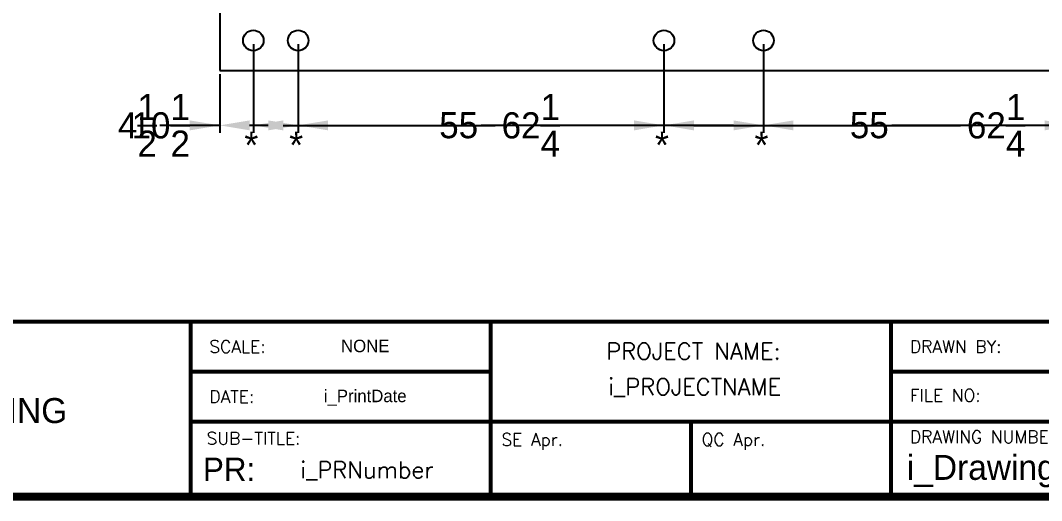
# Model space of a CAD drawing. Header units: inches. Extents: x 1687 to 2128, y 1222 to 1501.
# Drawn here: x 1912.9 to 2049.5, y 1228.3 to 1292.6 of the extents above; entities that cross this region are included whole.
import ezdxf
from ezdxf.enums import TextEntityAlignment as Align

# ---------------------------------------------------------------- set-up
doc = ezdxf.new("R2010")
doc.units = ezdxf.units.IN
doc.header["$MEASUREMENT"] = 0
doc.header["$PDSIZE"] = -1
doc.layers.add('WATANK', color=7, linetype='Continuous')
doc.layers.add('WNOTANK', color=7, linetype='Continuous')
doc.styles.add('SIMPLEX', font='SIMPLEX')
doc.dimstyles.new('General Dimension', dxfattribs={"dimtxt": 3.5, "dimasz": 4, "dimexe": 1, "dimexo": 0.5, "dimgap": 0.09, "dimtad": 0, "dimtih": 1, "dimtoh": 1, "dimdec": 3, "dimzin": 0, "dimdsep": 46, "dimlunit": 5, "dimtxsty": 'Standard', "dimcen": 0.09, "dimadec": 0, "dimazin": 0, "dimtfac": 1, "dimtdec": 3, "dimtofl": 0, "dimtmove": 0, "dimatfit": 3, "dimfxl": 1, "dimtolj": 1, "dimtzin": 0, "dimarcsym": 0})

# ---------------------------------------------------------------- blocks, each defined once
blk = doc.blocks.new('*D44')
at = {"layer": 'Defpoints', "color": 0, "linetype": 'Continuous'}
for p in [(1950.07, 1289.86), (1939.57, 1285.86), (1939.57, 1278.5)]:
    blk.add_point(p, dxfattribs=at)
at = {"layer": 'WATANK', "color": 0, "linetype": 'Continuous', "lineweight": -2}
for p, q in [((1950.07, 1289.36), (1950.07, 1277.5)), ((1939.57, 1285.36), (1939.57, 1277.5)), ((1939.57, 1278.5), (1935.57, 1278.5)), ((1946.07, 1278.5), (1943.57, 1278.5))]:
    blk.add_line(p, q, dxfattribs=at)
at = {"layer": 'WATANK', "color": 0, "linetype": 'Continuous'}
for points in [[(1943.57, 1279.16), (1943.57, 1277.83), (1939.57, 1278.5)], [(1946.07, 1279.16), (1946.07, 1277.83), (1950.07, 1278.5)]]:
    blk.add_solid(points, dxfattribs=at)
at = {"layer": 'WATANK', "color": 0, "linetype": 'Continuous', "insert": (1931.68, 1278.5), "char_height": 3.5, "attachment_point": 5}
blk.add_mtext('\\A1;10{\\H1x;\\S1/2;}', dxfattribs=at)
blk = doc.blocks.new('*D45')
at = {"layer": 'Defpoints', "color": 0, "linetype": 'Continuous'}
for p in [(1950.07, 1289.86), (2012.32, 1289.86), (2012.32, 1278.5)]:
    blk.add_point(p, dxfattribs=at)
at = {"layer": 'WATANK', "color": 0, "linetype": 'Continuous', "lineweight": -2}
for p, q in [((1950.07, 1289.36), (1950.07, 1277.5)), ((2012.32, 1289.36), (2012.32, 1277.5)), ((1954.07, 1278.5), (1976.44, 1278.5)), ((2008.32, 1278.5), (1985.95, 1278.5))]:
    blk.add_line(p, q, dxfattribs=at)
at = {"layer": 'WATANK', "color": 0, "linetype": 'Continuous'}
for points in [[(1954.07, 1279.16), (1954.07, 1277.83), (1950.07, 1278.5)], [(2008.32, 1279.16), (2008.32, 1277.83), (2012.32, 1278.5)]]:
    blk.add_solid(points, dxfattribs=at)
at = {"layer": 'WATANK', "color": 0, "linetype": 'Continuous', "insert": (1981.19, 1278.5), "char_height": 3.5, "attachment_point": 5}
blk.add_mtext('\\A1;62{\\H1x;\\S1/4;}', dxfattribs=at)
blk = doc.blocks.new('*D46')
at = {"layer": 'Defpoints', "color": 0, "linetype": 'Continuous'}
for p in [(2012.32, 1289.86), (2074.58, 1289.86), (2074.58, 1278.5)]:
    blk.add_point(p, dxfattribs=at)
at = {"layer": 'WATANK', "color": 0, "linetype": 'Continuous', "lineweight": -2}
for p, q in [((2012.32, 1289.36), (2012.32, 1277.5)), ((2074.58, 1289.36), (2074.58, 1277.5)), ((2016.32, 1278.5), (2038.7, 1278.5)), ((2070.58, 1278.5), (2048.21, 1278.5))]:
    blk.add_line(p, q, dxfattribs=at)
at = {"layer": 'WATANK', "color": 0, "linetype": 'Continuous'}
for points in [[(2016.32, 1279.16), (2016.32, 1277.83), (2012.32, 1278.5)], [(2070.58, 1279.16), (2070.58, 1277.83), (2074.58, 1278.5)]]:
    blk.add_solid(points, dxfattribs=at)
at = {"layer": 'WATANK', "color": 0, "linetype": 'Continuous', "insert": (2043.45, 1278.5), "char_height": 3.5, "attachment_point": 5}
blk.add_mtext('\\A1;62{\\H1x;\\S1/4;}', dxfattribs=at)
blk = doc.blocks.new('*D48')
at = {"layer": 'Defpoints', "color": 0, "linetype": 'Continuous'}
for p in [(1944.07, 1289.86), (1939.57, 1285.86), (1939.57, 1278.5)]:
    blk.add_point(p, dxfattribs=at)
at = {"layer": 'WNOTANK', "color": 0, "linetype": 'Continuous', "lineweight": -2}
for p, q in [((1944.07, 1289.36), (1944.07, 1277.5)), ((1939.57, 1285.36), (1939.57, 1277.5)), ((1935.57, 1278.5), (1931.57, 1278.5)), ((1948.07, 1278.5), (1952.07, 1278.5))]:
    blk.add_line(p, q, dxfattribs=at)
at = {"layer": 'WNOTANK', "color": 0, "linetype": 'Continuous'}
for points in [[(1935.57, 1279.16), (1935.57, 1277.83), (1939.57, 1278.5)], [(1948.07, 1279.16), (1948.07, 1277.83), (1944.07, 1278.5)]]:
    blk.add_solid(points, dxfattribs=at)
at = {"layer": 'WNOTANK', "color": 0, "linetype": 'Continuous', "insert": (1928.56, 1278.5), "char_height": 3.5, "attachment_point": 5}
blk.add_mtext('\\A1;4{\\H1x;\\S1/2;}', dxfattribs=at)
blk = doc.blocks.new('*D49')
at = {"layer": 'Defpoints', "color": 0, "linetype": 'Continuous'}
for p in [(1944.07, 1289.86), (1999.01, 1289.86), (1999.01, 1278.5)]:
    blk.add_point(p, dxfattribs=at)
at = {"layer": 'WNOTANK', "color": 0, "linetype": 'Continuous', "lineweight": -2}
for p, q in [((1944.07, 1289.36), (1944.07, 1277.5)), ((1999.01, 1289.36), (1999.01, 1277.5)), ((1948.07, 1278.5), (1968.53, 1278.5)), ((1995.01, 1278.5), (1974.54, 1278.5))]:
    blk.add_line(p, q, dxfattribs=at)
at = {"layer": 'WNOTANK', "color": 0, "linetype": 'Continuous'}
for points in [[(1948.07, 1279.16), (1948.07, 1277.83), (1944.07, 1278.5)], [(1995.01, 1279.16), (1995.01, 1277.83), (1999.01, 1278.5)]]:
    blk.add_solid(points, dxfattribs=at)
at = {"layer": 'WNOTANK', "color": 0, "linetype": 'Continuous', "insert": (1971.54, 1278.5), "char_height": 3.5, "attachment_point": 5}
blk.add_mtext('\\A1;55', dxfattribs=at)
blk = doc.blocks.new('*D50')
at = {"layer": 'Defpoints', "color": 0, "linetype": 'Continuous'}
for p in [(1999.01, 1289.86), (2053.95, 1289.86), (2053.95, 1278.5)]:
    blk.add_point(p, dxfattribs=at)
at = {"layer": 'WNOTANK', "color": 0, "linetype": 'Continuous', "lineweight": -2}
for p, q in [((1999.01, 1289.36), (1999.01, 1277.5)), ((2053.95, 1289.36), (2053.95, 1277.5)), ((2003.01, 1278.5), (2023.47, 1278.5)), ((2049.95, 1278.5), (2029.48, 1278.5))]:
    blk.add_line(p, q, dxfattribs=at)
at = {"layer": 'WNOTANK', "color": 0, "linetype": 'Continuous'}
for points in [[(2003.01, 1279.16), (2003.01, 1277.83), (1999.01, 1278.5)], [(2049.95, 1279.16), (2049.95, 1277.83), (2053.95, 1278.5)]]:
    blk.add_solid(points, dxfattribs=at)
at = {"layer": 'WNOTANK', "color": 0, "linetype": 'Continuous', "insert": (2026.48, 1278.5), "char_height": 3.5, "attachment_point": 5}
blk.add_mtext('\\A1;55', dxfattribs=at)
blk = doc.blocks.new('*D51')
at = {"layer": 'Defpoints', "color": 0, "linetype": 'Continuous'}
for p in [(2053.95, 1289.86), (2058.45, 1285.86), (2058.45, 1278.5)]:
    blk.add_point(p, dxfattribs=at)
at = {"layer": 'WNOTANK', "color": 0, "linetype": 'Continuous', "lineweight": -2}
for p, q in [((2053.95, 1289.36), (2053.95, 1277.5)), ((2058.45, 1285.36), (2058.45, 1277.5)), ((2049.95, 1278.5), (2045.95, 1278.5)), ((2062.45, 1278.5), (2066.45, 1278.5))]:
    blk.add_line(p, q, dxfattribs=at)
at = {"layer": 'WNOTANK', "color": 0, "linetype": 'Continuous'}
for points in [[(2049.95, 1279.16), (2049.95, 1277.83), (2053.95, 1278.5)], [(2062.45, 1279.16), (2062.45, 1277.83), (2058.45, 1278.5)]]:
    blk.add_solid(points, dxfattribs=at)
at = {"layer": 'WNOTANK', "color": 0, "linetype": 'Continuous', "insert": (2069.45, 1278.5), "char_height": 3.5, "attachment_point": 5}
blk.add_mtext('\\A1;4{\\H1x;\\S1/2;}', dxfattribs=at)

msp = doc.modelspace()

# ---------------------------------------------------------------- linework, layer by layer
at = {"color": 0, "linetype": 'Continuous'}
for p, q in [((1939.5656, 1293.8642), (1939.5656, 1285.8642)), ((1939.5656, 1293.8642), (1939.5656, 1285.8642)), ((1939.5656, 1285.8642), (2058.4461, 1285.8642)), ((1939.5656, 1285.8642), (2058.4461, 1285.8642))]:
    msp.add_line(p, q, dxfattribs=at)
at = {"color": 0, "linetype": 'Continuous', "lineweight": 20}
for p, q in [((1935.6678, 1252.2228), (2069.5709, 1252.2228)), ((1935.6678, 1228.7897), (1935.6678, 1252.2228)), ((1975.8387, 1252.2228), (1975.8387, 1228.7897)), ((2029.4, 1252.2228), (2029.4, 1238.8325)), ((1975.8387, 1245.5276), (1935.6678, 1245.5276)), ((2029.4, 1245.5276), (2069.5709, 1245.5276)), ((2029.4, 1238.8325), (2029.4, 1245.5276)), ((2069.5709, 1238.8325), (1935.6678, 1238.8325)), ((2002.6194, 1238.8325), (2002.6194, 1228.7897)), ((2029.4, 1238.8325), (2029.4, 1228.7897))]:
    msp.add_line(p, q, dxfattribs=at)
for points, const_width in [([(1694.6422, 1228.7897), (2123.1322, 1228.7897), (2123.1322, 1496.596), (1694.6422, 1496.596), (1694.6422, 1228.7897)], 1.0712), ([(2123.1322, 1252.2228), (1801.7647, 1252.2228), (1801.7647, 1228.7897)], 0.5356), ([(1935.6678, 1252.2228), (1935.6678, 1228.7897)], 0.5356), ([(1975.8387, 1252.2228), (1975.8387, 1228.7897)], 0.5356), ([(2029.4, 1252.2228), (2029.4, 1228.7897)], 0.5356), ([(1975.8387, 1245.5276), (1935.6678, 1245.5276)], 0.5356), ([(2069.5709, 1245.5276), (2029.4, 1245.5276), (2029.4, 1228.7897)], 0.5356), ([(2069.5709, 1238.8325), (1935.6678, 1238.8325)], 0.5356), ([(2002.6194, 1238.8325), (2002.6194, 1228.7897)], 0.5356)]:
    msp.add_lwpolyline(points, dxfattribs=dict(at, const_width=const_width))
at = {"layer": 'WATANK', "color": 0, "linetype": 'Continuous'}
for centre in [(1950.0656, 1289.8642), (1950.0656, 1289.8642), (2012.3239, 1289.8642), (2012.3239, 1289.8642)]:
    msp.add_circle(centre, 1.375, dxfattribs=at)
at = {"layer": 'WNOTANK', "color": 0, "linetype": 'Continuous'}
for centre in [(1944.0656, 1289.8642), (1944.0656, 1289.8642), (1999.0058, 1289.8642), (1999.0058, 1289.8642)]:
    msp.add_circle(centre, 1.375, dxfattribs=at)

# ---------------------------------------------------------------- texts
at = {"color": 0, "linetype": 'Continuous', "lineweight": 20, "style": 'SIMPLEX'}
for s, height, p in [('SCALE:', 1.67379, (1938.1785, 1248.0383)), ('DRAWN BY:', 1.67379, (2031.9107, 1248.0383)), ('DATE:', 1.67379, (1938.1785, 1241.3431)), ('FILE NO:', 1.67379, (2031.9107, 1241.505)), ('SUB-TITLE:', 1.67379, (1937.8158, 1235.7525)), ('SE Apr.', 1.67379, (1977.2619, 1235.5969)), ('QC Apr.', 1.67379, (2004.0425, 1235.5969)), ('DRAWING NUMBER:', 1.673789, (2031.9107, 1235.9557))]:
    msp.add_text(s, height=height, dxfattribs=at).set_placement(p)
at = {"color": 0, "linetype": 'Continuous', "lineweight": 20}
for s, height, p in [('NONE', 1.67379, (1959.0387, 1248.1267)), ('UNIT DRAWING', 3.347578, (1902.5084, 1238.636)), ('i_PrintDate', 1.673789, (1959.0387, 1241.4316)), ('i_DrawingNumber', 3.347578, (2049.4243, 1231.0295))]:
    msp.add_text(s, height=height, dxfattribs=at).set_placement(p, align=Align.CENTER)
at = {"color": 0, "linetype": 'Continuous', "lineweight": 20, "style": 'SIMPLEX'}
for s, height, p in [('PROJECT NAME:', 2.222792, (2002.9556, 1247.1458)), ('i_PROJECTNAME', 2.222792, (2003.1246, 1242.3881)), ('i_PRNumber', 2.22279, (1959.2735, 1231.2558))]:
    msp.add_text(s, height=height, dxfattribs=at).set_placement(p, align=Align.CENTER)
at = {"color": 0, "linetype": 'Continuous', "lineweight": 20}
msp.add_text('PR:', height=3.13835, dxfattribs=at).set_placement((1944.323, 1230.869), align=Align.RIGHT)
at = {"layer": 'WATANK', "color": 0, "linetype": 'Continuous'}
for p in [(1948.8682, 1274.0706), (2011.1265, 1274.0706)]:
    msp.add_text('*', height=3.5821, dxfattribs=at).set_placement(p)
at = {"layer": 'WNOTANK', "color": 0, "linetype": 'Continuous'}
for p in [(1942.8682, 1274.0706), (1997.8084, 1274.0706)]:
    msp.add_text('*', height=3.5821, dxfattribs=at).set_placement(p)

# ---------------------------------------------------------------- dimensions: what is measured, and where the dimension line sits
at = {"layer": 'WATANK', "color": 0, "linetype": 'Continuous'}
for base, p1, p2, picture, middle in [((1939.5656, 1278.4974), (1950.0656, 1289.8642), (1939.5656, 1285.8642), '*D44', (1931.6839, 1278.4974)), ((2012.3239, 1278.4974), (1950.0656, 1289.8642), (2012.3239, 1289.8642), '*D45', (1981.1948, 1278.4974)), ((2074.5823, 1278.4974), (2012.3239, 1289.8642), (2074.5823, 1289.8642), '*D46', (2043.4531, 1278.4974))]:
    dim = msp.add_linear_dim(base=base, p1=p1, p2=p2, dimstyle='General Dimension', dxfattribs=at)
    dim.commit()
    dim.dimension.update_dxf_attribs({"geometry": picture, "text_midpoint": middle})
at = {"layer": 'WNOTANK', "color": 0, "linetype": 'Continuous'}
for base, p1, p2, picture, middle in [((1939.5656, 1278.4974), (1944.0656, 1289.8642), (1939.5656, 1285.8642), '*D48', (1928.5589, 1278.4974)), ((1999.0058, 1278.4974), (1944.0656, 1289.8642), (1999.0058, 1289.8642), '*D49', (1971.5357, 1278.4974)), ((2053.9461, 1278.4974), (1999.0058, 1289.8642), (2053.9461, 1289.8642), '*D50', (2026.476, 1278.4974)), ((2058.4461, 1278.4974), (2053.9461, 1289.8642), (2058.4461, 1285.8642), '*D51', (2069.4527, 1278.4974))]:
    dim = msp.add_linear_dim(base=base, p1=p1, p2=p2, dimstyle='General Dimension', dxfattribs=at)
    dim.commit()
    dim.dimension.update_dxf_attribs({"geometry": picture, "text_midpoint": middle})

doc.saveas('drawing.dxf')
